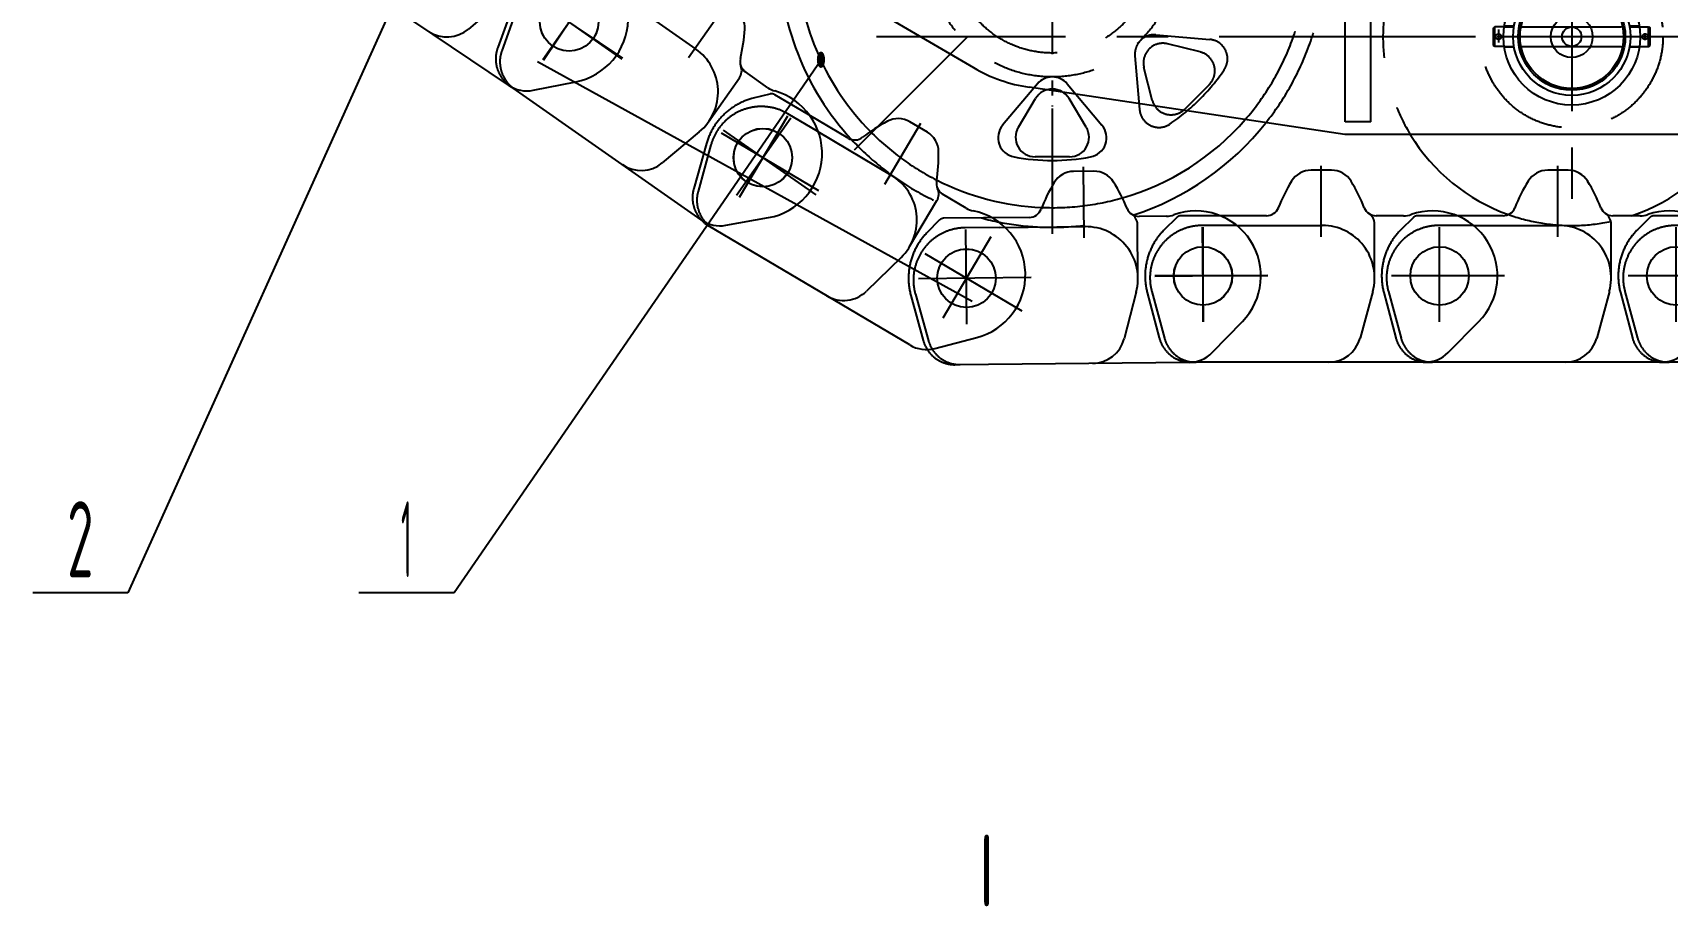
# Model space of a CAD drawing. Header units: millimetres. Extents: x -10 to 16810, y -459 to 11890.
# Drawn here: x 2899 to 6090, y 6796 to 8501 of the extents above; entities that cross this region are included whole.
import ezdxf
from ezdxf.enums import TextEntityAlignment as Align

# ---------------------------------------------------------------- set-up
doc = ezdxf.new("R2010")
doc.units = ezdxf.units.MM
doc.header["$LTSCALE"] = 400
doc.linetypes.add('F', pattern=[0.75, 0.5, -0.25])
doc.linetypes.add('G', pattern=[2, 1.25, -0.25, 0.25, -0.25])
for name, color, linetype in [('01', 7, 'Continuous'), ('02', 1, 'Continuous'), ('04', 2, 'F'), ('05', 4, 'G'), ('11', 3, 'Continuous')]:
    doc.layers.add(name, color=color, linetype=linetype)
doc.styles.get("Standard").update_dxf_attribs({"font": 'isocp', "width": 0.707, "bigfont": 'intecad.shx'})

# ---------------------------------------------------------------- blocks, each defined once
blk = doc.blocks.new('eerrfdrrr')
at = {"layer": '04', "color": 2, "linetype": 'F'}
for p, q in [((-2706.2, 8400.9), (-2687.7, 8419.1)), ((-2705.8, 8371.8), (-2706.2, 8400.9)), ((-2687.7, 8419.1), (-2680.7, 8415.1)), ((-2680.7, 8415.1), (-1867.7, 7945.2)), ((-2705.8, 8371.8), (-1892.7, 7901.9)), ((-1816.8, 7167.3), (-1816.8, 7770.3)), ((-1766.8, 7167.3), (-1766.8, 7770.3)), ((-1816.8, 7573.8), (-1766.8, 7573.8)), ((-1816.8, 7522.8), (-1766.8, 7522.8)), ((-1766.8, 7167.3), (-1816.8, 7167.3))]:
    blk.add_line(p, q, dxfattribs=at)
for radius in [202, 152]:
    blk.add_arc((-1968.8, 7770.3), radius, 0, 59.9747, dxfattribs=at)
blk = doc.blocks.new('RFGDDSFG')
at = {"ltscale": 0.8}
for radius in [133.5, 114.5]:
    blk.add_circle((4782.3, 4432), radius, dxfattribs=at)
for centre in [(4639.3, 4432), (4925.3, 4432)]:
    blk.add_circle(centre, 5.5)
at = {"layer": '01'}
for p, q in [((4632.3, 4451), (4629.3, 4449.2)), ((4629.3, 4414.7), (4629.3, 4449.2)), ((4650.2, 4451), (4632.3, 4451)), ((4632.3, 4413), (4632.3, 4451)), ((4914.4, 4451), (4932.3, 4451)), ((4932.3, 4451), (4935.3, 4449.2)), ((4932.3, 4413), (4932.3, 4451)), ((4935.3, 4414.7), (4935.3, 4449.2)), ((4632.3, 4413), (4629.3, 4414.7)), ((4650.2, 4413), (4632.3, 4413)), ((4914.4, 4413), (4932.3, 4413)), ((4932.3, 4413), (4935.3, 4414.7))]:
    blk.add_line(p, q, dxfattribs=at)
for radius in [104.5, 101, 19]:
    blk.add_circle((4782.3, 4432), radius, dxfattribs=at)
at = {"layer": '01', "color": 7, "linetype": 'Continuous'}
blk.add_circle((4782.3, 4432), 40.8, dxfattribs=at)
at = {"layer": '04', "color": 2, "linetype": 'F', "ltscale": 0.8}
for p, q in [((4761.8, 4544.6), (4761.8, 4563.9)), ((4802.8, 4544.6), (4802.8, 4563.9)), ((4669.7, 4452.5), (4650.4, 4452.5)), ((4914.2, 4452.5), (4895, 4452.5)), ((4669.7, 4411.5), (4650.4, 4411.5)), ((4914.2, 4411.5), (4895, 4411.5))]:
    blk.add_line(p, q, dxfattribs=at)
at = {"layer": '04', "color": 2, "linetype": 'F'}
for p, q in [((4650.2, 4451), (4669.4, 4451)), ((4679.5, 4451), (4885.1, 4451)), ((4895.2, 4451), (4914.4, 4451)), ((4650.2, 4413), (4669.4, 4413)), ((4679.5, 4413), (4885.1, 4413)), ((4895.2, 4413), (4914.4, 4413))]:
    blk.add_line(p, q, dxfattribs=at)
at = {"layer": '05', "ltscale": 0.8}
for p, q in [((4782.3, 4577.5), (4782.3, 4286.5)), ((4927.8, 4432), (4636.8, 4432))]:
    blk.add_line(p, q, dxfattribs=at)
at = {"layer": '05', "color": 4, "linetype": 'G'}
for p, q in [((4639.3, 4446), (4639.3, 4420.6)), ((4925.3, 4425.4), (4925.3, 4438.6))]:
    blk.add_line(p, q, dxfattribs=at)
blk = doc.blocks.new('erteter')
at = {"layer": '01'}
for p, q in [((6534.1, 3617.6), (6990.6, 3617.6)), ((6488.7, 3598.7), (6429, 3538.6)), ((6635.6, 3479.3), (6660.3, 3570.3)), ((6632.1, 3452.6), (6632.1, 3347.9)), ((6900.7, 3350.6), (6734.1, 3350.6)), ((6575.4, 3331.6), (6628.9, 3331.6)), ((6843.2, 3331.6), (6932.7, 3331.6)), ((6716.3, 3242.6), (6755.8, 3242.6))]:
    blk.add_line(p, q, dxfattribs=at)
at = {"layer": '01', "color": 7, "linetype": 'Continuous'}
for centre in [(6505.2, 3449.1), (6967, 3449.1)]:
    blk.add_circle(centre, 57.1, dxfattribs=at)
at = {"layer": '01'}
for centre, radius, start, end in [((6534.1, 3553.6), 64, 90, 135.1937), ((6722.1, 3553.6), 64, 90, 164.8372), ((6519.1, 3449.1), 127, 135.1937, 289.1318), ((6734.1, 3452.6), 102, 164.8372, 270), ((6575.4, 3286.6), 45, 90, 109.1318), ((6628.9, 3306.6), 25, 21.5869, 90), ((6657.1, 3347.9), 25, 180, 235.7438), ((6843.2, 3306.6), 25, 90, 158.4131), ((6716.3, 3287.6), 45, 211.4289, 270), ((6755.8, 3287.6), 45, 270, 328.5711)]:
    blk.add_arc(centre, radius, start, end, dxfattribs=at)
at = {"layer": '01', "color": 7, "linetype": 'Continuous'}
for centre, start, end in [((6965.1, 3439.6), 201.5869, 211.4289), ((6507.1, 3439.6), 328.5711, 338.4131)]:
    blk.add_arc(centre, 336.5, start, end, dxfattribs=at)
at = {"layer": '04', "color": 2, "linetype": 'F'}
for p, q in [((7067, 3479.3), (7042.3, 3570.3)), ((7075.8, 3481.6), (7052.4, 3570)), ((7018.9, 3335.4), (7042.7, 3359.1))]:
    blk.add_line(p, q, dxfattribs=at)
at = {"layer": '04'}
for p, q in [((6900.7, 3350.6), (6968.6, 3350.6)), ((6932.7, 3331.6), (7009.7, 3331.6))]:
    blk.add_line(p, q, dxfattribs=at)
at = {"layer": '04', "color": 2, "linetype": 'F'}
for centre, radius, start, end in [((6980.6, 3553.6), 64, 15.1628, 90), ((6990.6, 3553.6), 64, 14.8314, 90), ((6968.6, 3452.6), 102, 270, 15.1628), ((6953.1, 3449.1), 127, 314.8911, 14.8314), ((7009.7, 3344.6), 13, 270, 314.8911)]:
    blk.add_arc(centre, radius, start, end, dxfattribs=at)
at = {"layer": '05', "color": 4, "linetype": 'G'}
for p, q in [((6505.2, 3538.9), (6505.2, 3354)), ((6967, 3538.9), (6967, 3354)), ((6378.6, 3449.1), (6599, 3449.1)), ((6840.4, 3449.1), (7060.8, 3449.1)), ((6736.1, 3372.4), (6736.1, 3233.8))]:
    blk.add_line(p, q, dxfattribs=at)

msp = doc.modelspace()

# ---------------------------------------------------------------- linework, layer by layer
at = {"layer": '01'}
for p, q in [((4543.4, 8545.4), (4735.5, 8433.1)), ((4860.3, 8401.4), (4792.5, 8320.6)), ((5460.4, 8302.4), (4844.2, 8394.8)), ((4918.5, 8401.4), (4986.3, 8320.6)), ((4823.1, 8316.6), (4856.8, 8372.8)), ((4955.7, 8316.6), (4922, 8372.8)), ((11388.4, 8302.4), (5460.4, 8302.4)), ((4923.1, 8259), (4855.7, 8259))]:
    msp.add_line(p, q, dxfattribs=at)
for centre, radius, start, end in [((4887.9, 8654.1), 532, 179.892, 222.8009), ((4889.4, 8658.4), 498.7, 182.7664, 224.5902), ((4889.4, 8696.4), 305, 239.6844, 261.4749), ((4889.4, 8376.9), 38, 40.0187, 139.9813), ((4889.4, 8353.3), 38, 30.9234, 149.0766), ((4889.4, 8658.4), 498.7, 285.9115, 319.0449), ((4821.7, 8296.2), 38, 139.9813, 259.4022), ((4855.7, 8297), 38, 149.0766, 270), ((4923.1, 8297), 38, 270, 30.9234), ((4957.2, 8296.2), 38, 280.5978, 40.0187), ((4878.8, 8663.8), 545.2, 287.953, 321.6421), ((4889.4, 8658.4), 406.5, 259.4022, 280.5978), ((4889.4, 8658.4), 498.7, 243.0768, 267.6404)]:
    msp.add_arc(centre, radius, start, end, dxfattribs=at)
at = {"layer": '01', "color": 7, "linetype": 'Continuous'}
for start, end in [(211.2195, 250.3941), (288.4763, 328.7805)]:
    msp.add_arc((5903.4, 8493.4), 368.5, start, end, dxfattribs=at)
at = {"layer": '02'}
for p, q in [((3761.3, 8909.6), (3085.1, 7408.2)), ((4437.8, 8446.9), (3721.6, 7408.2)), ((3085.1, 7408.2), (2899.1, 7408.2)), ((3721.6, 7408.2), (3535.6, 7408.2))]:
    msp.add_line(p, q, dxfattribs=at)
at = {"layer": '04', "color": 2, "linetype": 'F'}
for p, q in [((5091.8, 8497.2), (5196.8, 8488.1)), ((5050.6, 8456.1), (5059.8, 8351.1)), ((5178, 8463.6), (5114.4, 8479.5)), ((5084.3, 8369.8), (5068.3, 8433.4)), ((5195.7, 8399.8), (5148, 8352.2))]:
    msp.add_line(p, q, dxfattribs=at)
for centre, radius in [((4889.4, 8658.4), 243.5), ((4889.4, 8658.4), 196.8), ((5903.4, 8493.4), 178)]:
    msp.add_circle(centre, radius, dxfattribs=at)
for centre, radius, start, end in [((4889.4, 8658.4), 533.5, 321.3918, 180.3615), ((4889.4, 8658.4), 498.7, 319.0449, 182.7664), ((5903.4, 8493.4), 368.5, 328.7805, 211.2195), ((5088.5, 8459.4), 38, 85.0187, 184.9813), ((5193.5, 8450.2), 38, 325.5978, 85.0187), ((5105.2, 8442.6), 38, 75.9234, 194.0766), ((5168.8, 8426.7), 38, 315, 75.9234), ((4889.4, 8658.4), 406.5, 304.4022, 325.5978), ((5121.1, 8379.1), 38, 194.0766, 315), ((5097.6, 8354.4), 38, 184.9813, 304.4022)]:
    msp.add_arc(centre, radius, start, end, dxfattribs=at)
at = {"layer": '04'}
for centre, radius, start, end in [((4889.4, 8658.4), 498.7, 224.5902, 243.0768), ((4889.1, 8654.5), 533.1, 222.7469, 287.2126), ((4889.4, 8658.4), 498.7, 267.6404, 285.9115), ((5903.4, 8493.4), 368.5, 250.3941, 288.4763)]:
    msp.add_arc(centre, radius, start, end, dxfattribs=at)
at = {"layer": '05'}
for p, q in [((4889.4, 9207.9), (4889.4, 8379)), ((4889.4, 8959.4), (4889.4, 8357.4)), ((5903.4, 8876.9), (5903.4, 8109.9)), ((4889.4, 8822.9), (4889.4, 8493.9)), ((5903.4, 8635.9), (5903.4, 8350.9)), ((6286.9, 8493.4), (5519.9, 8493.4)), ((6045.9, 8493.4), (5760.9, 8493.4)), ((4889.4, 8353.3), (4889.4, 8108.9))]:
    msp.add_line(p, q, dxfattribs=at)
at = {"layer": '05', "color": 4, "linetype": 'G'}
for p, q in [((5290.3, 9059.3), (4502.8, 8271.8)), ((12115.4, 8493.4), (4546.4, 8493.4))]:
    msp.add_line(p, q, dxfattribs=at)
at = {"layer": '11'}
msp.add_line((3884.5, 8444.8), (4733.2, 7976.9), dxfattribs=at)

# ---------------------------------------------------------------- block references
at = {"layer": '01'}
msp.add_blockref('eerrfdrrr', (7278.2, 1160.1), dxfattribs=at)
at = {"layer": '01', "color": 7, "linetype": 'Continuous'}
msp.add_blockref('RFGDDSFG', (1121.1, 4061.5), dxfattribs=at)
at = {"layer": '11'}
for p, rotation in [((11267.9, 7744), 145.9999999999999), ((11631.5, 7351.5), 145), ((12076.6, 7673.8), 149.357053039696), ((11655.2, 11538), 180.5518593076638), ((12150.6, 11475.5), 180), ((12612.4, 11475.5), 180), ((13074.2, 11475.5), 180)]:
    msp.add_blockref('erteter', p, dxfattribs=dict(at, rotation=rotation))

# ---------------------------------------------------------------- texts
at = {"layer": '02', "width": 0.605172}
msp.add_text('\\M+5A1F1', height=30, dxfattribs=at).set_placement((4428.8, 8431.9), (4446.8, 8431.9), align=Align.FIT)
at = {"layer": '04', "insert": (4746.8, 6936), "char_height": 140, "attachment_point": 1}
msp.add_mtext('{\\C3;I}', dxfattribs=at)
at = {"layer": '11'}
for s, width, p, p2 in [('2', 0.562593, (2966.6, 7438.2), (3017.5, 7438.2)), ('1', 0.404, (3618.1, 7438.2), (3639.1, 7438.2))]:
    msp.add_text(s, height=148.5, dxfattribs=dict(at, width=width)).set_placement(p, p2, align=Align.FIT)

doc.saveas('drawing.dxf')
